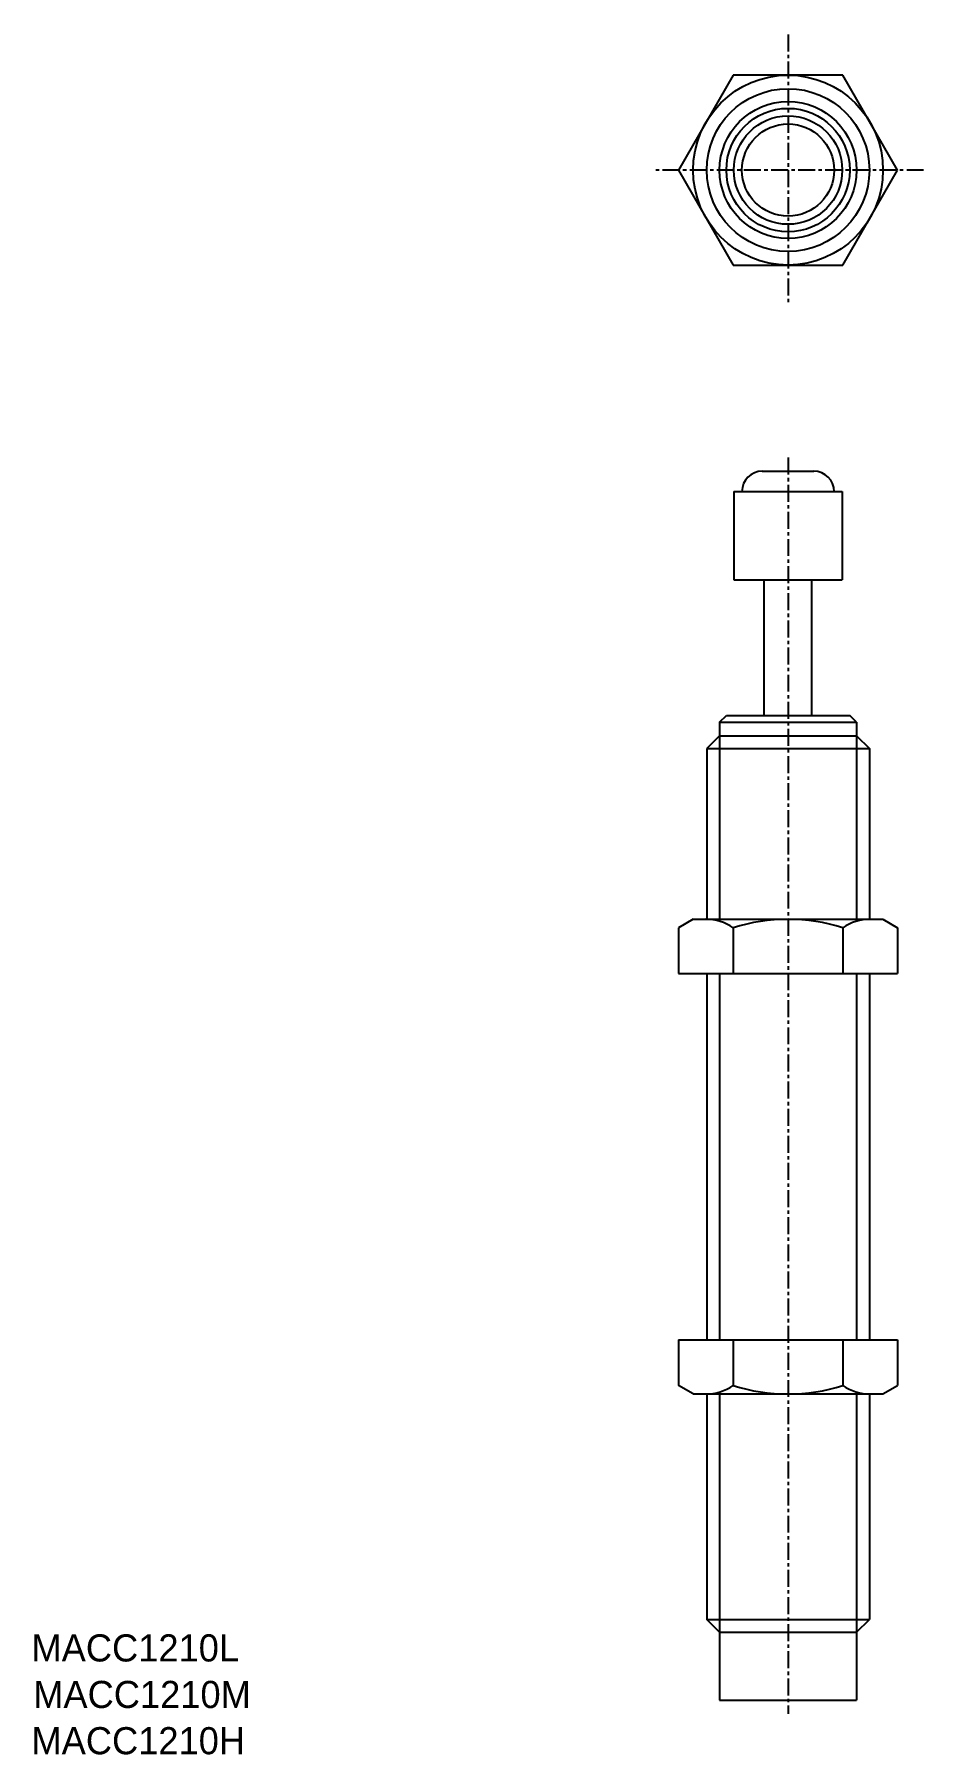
# Model space of a CAD drawing. Extents: x 21 to 86, y 17 to 144.
import ezdxf

# ---------------------------------------------------------------- set-up
doc = ezdxf.new("R2010")
doc.units = 0
doc.linetypes.add('CENTER', pattern=[2, 1.25, -0.25, 0.25, -0.25])
doc.layers.get('0').update_dxf_attribs({"linetype": 'CONTINUOUS'})
doc.layers.add('CENTER', color=1, linetype='CENTER')

msp = doc.modelspace()

# ---------------------------------------------------------------- linework, layer by layer
at = {"color": 7, "linetype": 'CONTINUOUS'}
for p, q in [((72.08, 141.07), (68.04, 134.07)), ((80.16, 141.07), (72.08, 141.07)), ((84.2, 134.07), (80.16, 141.07)), ((68.04, 134.07), (72.08, 127.07)), ((80.16, 127.07), (84.2, 134.07)), ((72.08, 127.07), (80.16, 127.07)), ((74.22, 111.87), (78.02, 111.87)), ((72.12, 110.37), (72.12, 103.87)), ((72.12, 110.37), (80.12, 110.37)), ((80.12, 110.37), (80.12, 103.87)), ((72.12, 103.87), (80.12, 103.87)), ((74.37, 93.87), (74.37, 103.87)), ((77.87, 93.87), (77.87, 103.87)), ((71.07, 93.37), (71.57, 93.87)), ((71.57, 93.87), (80.67, 93.87)), ((81.17, 93.37), (80.67, 93.87)), ((71.07, 93.37), (81.17, 93.37)), ((71.07, 93.37), (71.07, 92.37)), ((81.17, 93.37), (81.17, 92.37)), ((71.07, 92.37), (70.12, 91.42)), ((70.12, 91.42), (70.12, 78.84)), ((70.12, 91.42), (82.12, 91.42)), ((71.07, 92.37), (81.17, 92.37)), ((81.17, 92.37), (82.12, 91.42)), ((82.12, 91.42), (82.12, 78.84)), ((69.12, 78.84), (68.04, 78.21)), ((69.12, 78.84), (83.12, 78.84)), ((83.12, 78.84), (84.2, 78.21)), ((68.04, 78.21), (68.04, 74.84)), ((72.08, 78.21), (72.08, 74.84)), ((80.16, 78.21), (80.16, 74.84)), ((84.2, 78.21), (84.2, 74.84)), ((68.04, 74.84), (84.2, 74.84)), ((70.12, 74.84), (70.12, 47.84)), ((82.12, 74.84), (82.12, 47.84)), ((68.04, 47.84), (84.2, 47.84)), ((68.04, 47.84), (68.04, 44.47)), ((72.08, 47.84), (72.08, 44.47)), ((80.16, 47.84), (80.16, 44.47)), ((84.2, 47.84), (84.2, 44.47)), ((69.12, 43.84), (68.04, 44.47)), ((83.12, 43.84), (84.2, 44.47)), ((69.12, 43.84), (83.12, 43.84)), ((70.12, 43.84), (70.12, 27.21)), ((82.12, 43.84), (82.12, 27.21)), ((70.12, 27.21), (82.12, 27.21)), ((71.07, 26.27), (70.12, 27.21)), ((81.17, 26.27), (82.12, 27.21)), ((71.07, 26.27), (81.17, 26.27)), ((71.07, 26.27), (71.07, 21.27)), ((73.42, 26.27), (73.42, 26.27)), ((76.12, 26.27), (76.12, 26.27)), ((81.17, 26.27), (81.17, 21.27)), ((71.07, 21.27), (81.17, 21.27))]:
    msp.add_line(p, q, dxfattribs=at)
at = {"color": 3, "linetype": 'CONTINUOUS'}
for p, q in [((71.07, 92.37), (71.07, 78.84)), ((81.17, 92.37), (81.17, 78.84)), ((71.07, 74.84), (71.07, 47.84)), ((81.17, 74.84), (81.17, 47.84)), ((71.07, 43.84), (71.07, 26.27)), ((81.17, 43.84), (81.17, 26.27))]:
    msp.add_line(p, q, dxfattribs=at)
at = {"color": 7, "linetype": 'CONTINUOUS'}
for radius in [7, 6, 4.55, 4, 3.4]:
    msp.add_circle((76.12, 134.07), radius, dxfattribs=at)
at = {"color": 3, "linetype": 'CONTINUOUS'}
msp.add_circle((76.12, 134.07), 5.05, dxfattribs=at)
at = {"color": 7, "linetype": 'CONTINUOUS'}
for centre, radius, start, end in [((74.22, 110.37), 1.5, 90, 180), ((78.02, 110.37), 1.5, 0, 90), ((70.06, 75.26), 3.58, 55.6158, 90), ((76.12, 65.47), 13.37, 72.412, 107.588), ((82.18, 75.26), 3.58, 90, 124.3842), ((70.06, 47.42), 3.58, 270, 304.3842), ((76.12, 57.21), 13.37, 252.412, 287.588), ((82.18, 47.42), 3.58, 235.6158, 270)]:
    msp.add_arc(centre, radius, start, end, dxfattribs=at)
at = {"layer": 'CENTER', "color": 1, "linetype": 'CENTER'}
for p, q in [((76.12, 144.07), (76.12, 124.07)), ((86.12, 134.07), (66.12, 134.07)), ((76.12, 112.87), (76.12, 20.27))]:
    msp.add_line(p, q, dxfattribs=at)

# ---------------------------------------------------------------- texts
at = {"color": 7, "linetype": 'CONTINUOUS'}
for s, p in [('MACC1210L', (20.31, 24.12)), ('MACC1210M', (20.44, 20.69)), ('MACC1210H', (20.31, 17.28))]:
    msp.add_text(s, height=2, dxfattribs=at).set_placement(p)

doc.saveas('drawing.dxf')
